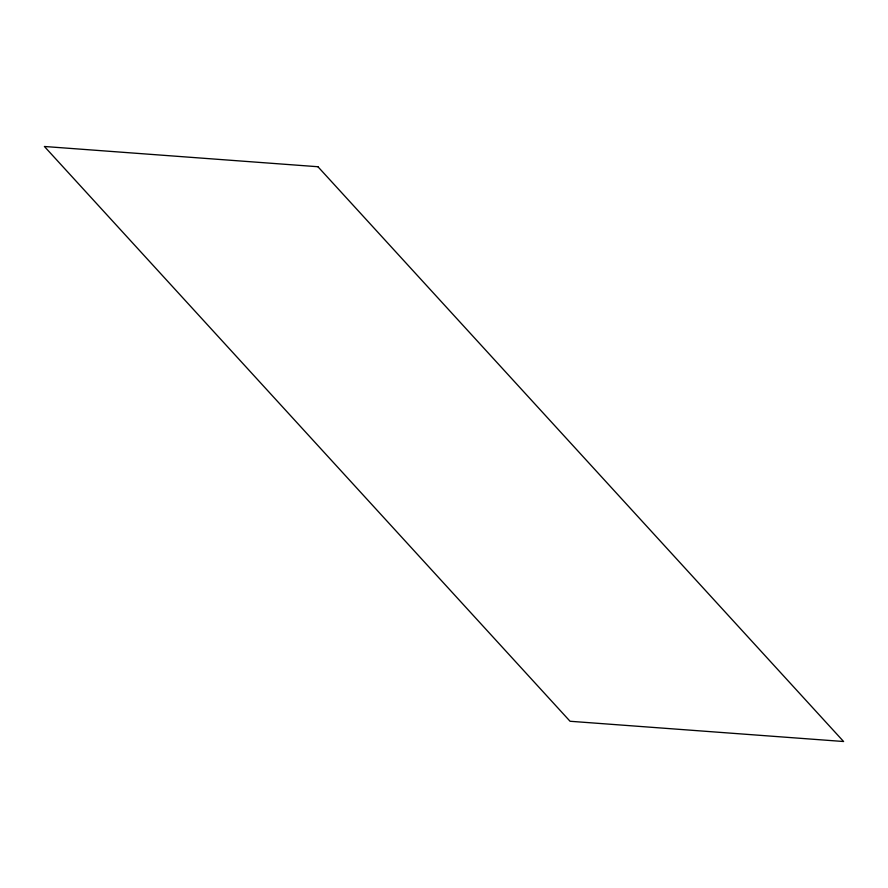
<?xml version="1.0" encoding="UTF-8"?>
<svg xmlns="http://www.w3.org/2000/svg" width="888" height="888" viewBox="0 0 888 888"><rect width="100%" height="100%" fill="white"/><g stroke="black" fill="none" stroke-linecap="round" stroke-linejoin="round"><path stroke-width="1.33" d="M317.937 166.733L44.4 146.487L570.063 721.267L843.6 741.513L317.937 166.733"/></g></svg>
